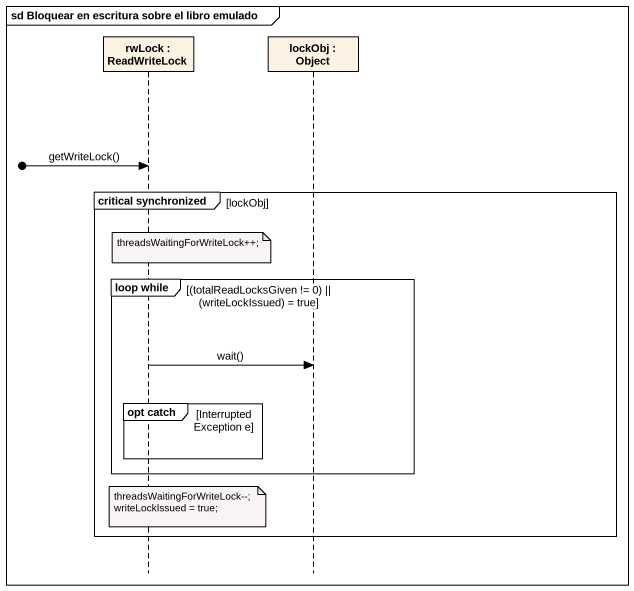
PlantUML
@startuml
mainframe sd Bloquear en escritura sobre el libro emulado
hide footbox
participant "rwLock : ReadWriteLock" as rwLock
participant "lockObj : Object" as lockObj

[o-> rwLock : getWriteLock()
group critical synchronized [lockObj]
  note over rwLock : threadsWaitingForWriteLock++;
  group loop while [(totalReadLocksGiven != 0) || (writeLockIssued) = true]
    rwLock -> lockObj : wait()
    group opt catch [InterruptedException e]
    end
  end
  note over rwLock
    threadsWaitingForWriteLock--;
    writeLockIssued = true;
  end note
end
@enduml
